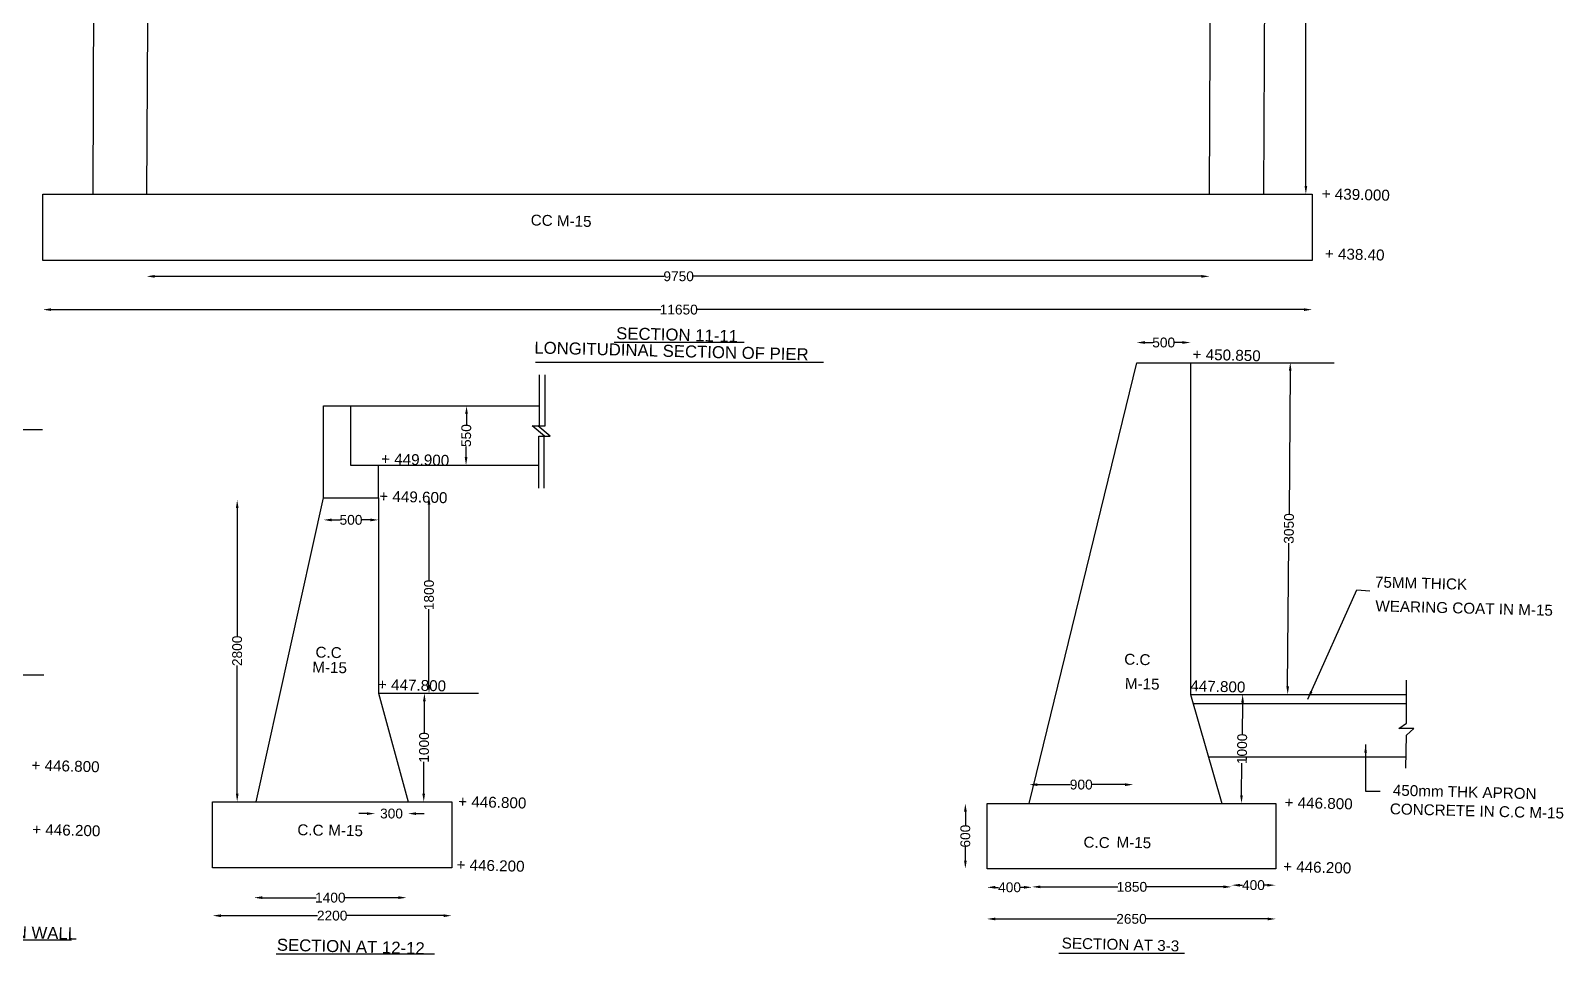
# Model space of a CAD drawing. Header units: millimetres. Extents: x 745 to 38722, y 1497 to 29572.
# Drawn here: x 10381 to 24452, y 9379 to 17858 of the extents above; entities that cross this region are included whole.
import ezdxf

# ---------------------------------------------------------------- set-up
doc = ezdxf.new("R2010")
doc.units = ezdxf.units.MM
doc.header["$MEASUREMENT"] = 0
for name, color, linetype in [('DIM', 7, 'Continuous'), ('DWG', 7, 'Continuous'), ('TXT', 7, 'Continuous')]:
    doc.layers.add(name, color=color, linetype=linetype)
doc.styles.get("Standard").update_dxf_attribs({"font": 'arial.ttf'})
doc.dimstyles.new('Civil', dxfattribs={"dimtxt": 90, "dimasz": 75, "dimexe": 0.1, "dimexo": 0.0625, "dimgap": 0.09, "dimtad": 0, "dimdec": 0, "dimzin": 12, "dimdsep": 46, "dimtxsty": 'Standard', "dimcen": 0.1, "dimse1": 1, "dimse2": 1, "dimaunit": 1, "dimadec": 5, "dimazin": 2, "dimtfac": 1, "dimtdec": 0, "dimtofl": 0, "dimtmove": 0, "dimatfit": 3, "dimfxl": 1, "dimfrac": 1, "dimtolj": 1, "dimtzin": 0, "dimarcsym": 0})

# ---------------------------------------------------------------- blocks, each defined once
blk = doc.blocks.new('*D11')
at = {"layer": 'Defpoints', "color": 0, "transparency": 16777216}
for p in [(10260, 16358), (10494, 16358), (10494, 15748)]:
    blk.add_point(p, dxfattribs=at)
at = {"layer": 'DIM', "color": 0, "lineweight": -2, "transparency": 16777216}
for p, q in [((10260, 16283), (10260, 16152)), ((10260, 15823), (10260, 15953))]:
    blk.add_line(p, q, dxfattribs=at)
at = {"layer": 'DIM', "color": 0, "transparency": 16777216}
for points in [[(10248, 16283), (10273, 16283), (10260, 16358)], [(10248, 15823), (10273, 15823), (10260, 15748)]]:
    blk.add_solid(points, dxfattribs=at)
at = {"layer": 'DIM', "color": 0, "transparency": 16777216, "insert": (10260, 16053), "char_height": 90, "attachment_point": 5, "rotation": 90}
blk.add_mtext('\\A1;600', dxfattribs=at)
blk = doc.blocks.new('*D12')
at = {"layer": 'Defpoints', "color": 0, "transparency": 16777216}
for p in [(10494, 15748), (22146, 15748), (22146, 15297)]:
    blk.add_point(p, dxfattribs=at)
at = {"layer": 'DIM', "color": 0, "lineweight": -2, "transparency": 16777216}
for p, q in [((10569, 15297), (16166, 15297)), ((22071, 15297), (16496, 15297))]:
    blk.add_line(p, q, dxfattribs=at)
at = {"layer": 'DIM', "color": 0, "transparency": 16777216}
for points in [[(10569, 15310), (10569, 15285), (10494, 15297)], [(22071, 15310), (22071, 15285), (22146, 15297)]]:
    blk.add_solid(points, dxfattribs=at)
at = {"layer": 'DIM', "color": 0, "transparency": 16777216, "insert": (16331, 15297), "char_height": 90, "attachment_point": 5}
blk.add_mtext('\\A1;11650', dxfattribs=at)
blk = doc.blocks.new('*D13')
at = {"layer": 'Defpoints', "color": 0, "transparency": 16777216}
for p in [(11445, 16358), (21204, 16358), (21204, 15603)]:
    blk.add_point(p, dxfattribs=at)
at = {"layer": 'DIM', "color": 0, "lineweight": -2, "transparency": 16777216}
for p, q in [((11520, 15603), (16196, 15603)), ((21129, 15603), (16464, 15603))]:
    blk.add_line(p, q, dxfattribs=at)
at = {"layer": 'DIM', "color": 0, "transparency": 16777216}
for points in [[(11520, 15615), (11520, 15590), (11445, 15603)], [(21129, 15615), (21129, 15590), (21204, 15603)]]:
    blk.add_solid(points, dxfattribs=at)
at = {"layer": 'DIM', "color": 0, "transparency": 16777216, "insert": (16330, 15603), "char_height": 90, "attachment_point": 5}
blk.add_mtext('\\A1;9750', dxfattribs=at)
blk = doc.blocks.new('*D15')
at = {"layer": 'Defpoints', "color": 0, "transparency": 16777216}
for p in [(22054, 24492), (22088, 24492), (22054, 16358)]:
    blk.add_point(p, dxfattribs=at)
at = {"layer": 'DIM', "color": 0, "lineweight": -2, "transparency": 16777216}
for p, q in [((22088, 24417), (22088, 20559)), ((22088, 16433), (22088, 20291))]:
    blk.add_line(p, q, dxfattribs=at)
at = {"layer": 'DIM', "color": 0, "transparency": 16777216}
for points in [[(22076, 24417), (22101, 24417), (22088, 24492)], [(22076, 16433), (22101, 16433), (22088, 16358)]]:
    blk.add_solid(points, dxfattribs=at)
at = {"layer": 'DIM', "color": 0, "transparency": 16777216, "insert": (22088, 20425), "char_height": 90, "attachment_point": 5, "rotation": 90}
blk.add_mtext('\\A1;8110', dxfattribs=at)
blk = doc.blocks.new('*D96')
at = {"layer": 'Defpoints', "color": 0, "transparency": 16777216}
for p in [(12052, 10173), (14247, 10173), (14247, 9734)]:
    blk.add_point(p, dxfattribs=at)
at = {"layer": 'DIM', "color": 0, "lineweight": -2, "transparency": 16777216}
for p, q in [((12127, 9734), (13014, 9734)), ((14172, 9734), (13284, 9734))]:
    blk.add_line(p, q, dxfattribs=at)
at = {"layer": 'DIM', "color": 0, "transparency": 16777216}
for points in [[(12127, 9746), (12127, 9721), (12052, 9734)], [(14172, 9746), (14172, 9721), (14247, 9734)]]:
    blk.add_solid(points, dxfattribs=at)
at = {"layer": 'DIM', "color": 0, "transparency": 16777216, "insert": (13149, 9734), "char_height": 90, "attachment_point": 5}
blk.add_mtext('\\A1;2200', dxfattribs=at)
blk = doc.blocks.new('*D97')
at = {"layer": 'Defpoints', "color": 0, "transparency": 16777216}
for p in [(12432, 10173), (13832, 10173), (13832, 9899)]:
    blk.add_point(p, dxfattribs=at)
at = {"layer": 'DIM', "color": 0, "lineweight": -2, "transparency": 16777216}
for p, q in [((12507, 9899), (13002, 9899)), ((13757, 9899), (13262, 9899))]:
    blk.add_line(p, q, dxfattribs=at)
at = {"layer": 'DIM', "color": 0, "transparency": 16777216}
for points in [[(12507, 9912), (12507, 9887), (12432, 9899)], [(13757, 9912), (13757, 9887), (13832, 9899)]]:
    blk.add_solid(points, dxfattribs=at)
at = {"layer": 'DIM', "color": 0, "transparency": 16777216, "insert": (13132, 9899), "char_height": 90, "attachment_point": 5}
blk.add_mtext('\\A1;1400', dxfattribs=at)
blk = doc.blocks.new('*D98')
at = {"layer": 'Defpoints', "color": 0, "transparency": 16777216}
for p in [(13543, 10664), (13845, 10671), (13845, 10664)]:
    blk.add_point(p, dxfattribs=at)
at = {"layer": 'DIM', "color": 0, "lineweight": -2, "transparency": 16777216}
for p, q in [((13468, 10671), (13393, 10671)), ((13920, 10671), (13995, 10671))]:
    blk.add_line(p, q, dxfattribs=at)
at = {"layer": 'DIM', "color": 0, "transparency": 16777216}
for points in [[(13468, 10683), (13468, 10658), (13543, 10671)], [(13920, 10683), (13920, 10658), (13845, 10671)]]:
    blk.add_solid(points, dxfattribs=at)
at = {"layer": 'DIM', "color": 0, "transparency": 16777216, "insert": (13694, 10671), "char_height": 90, "attachment_point": 5}
blk.add_mtext('\\A1;300', dxfattribs=at)
blk = doc.blocks.new('*D99')
at = {"layer": 'Defpoints', "color": 0, "transparency": 16777216}
for p in [(13965, 11776), (13996, 11776), (13959, 10780)]:
    blk.add_point(p, dxfattribs=at)
at = {"layer": 'DIM', "color": 0, "lineweight": -2, "transparency": 16777216}
for p, q in [((13995, 11701), (13993, 11408)), ((13990, 10854), (13992, 11147))]:
    blk.add_line(p, q, dxfattribs=at)
at = {"layer": 'DIM', "color": 0, "transparency": 16777216}
for points in [[(13983, 11701), (14008, 11701), (13996, 11776)], [(13977, 10854), (14002, 10854), (13990, 10779)]]:
    blk.add_solid(points, dxfattribs=at)
at = {"layer": 'DIM', "color": 0, "transparency": 16777216, "insert": (13993, 11278), "char_height": 90, "attachment_point": 5, "rotation": 89.6471}
blk.add_mtext('\\A1;1000', dxfattribs=at)
blk = doc.blocks.new('*D100')
at = {"layer": 'Defpoints', "color": 0, "transparency": 16777216}
for p in [(12216, 13550), (12277, 13550), (12216, 10780)]:
    blk.add_point(p, dxfattribs=at)
at = {"layer": 'DIM', "color": 0, "lineweight": -2, "transparency": 16777216}
for p, q in [((12277, 13475), (12277, 12300)), ((12277, 10855), (12277, 12030))]:
    blk.add_line(p, q, dxfattribs=at)
at = {"layer": 'DIM', "color": 0, "transparency": 16777216}
for points in [[(12265, 13475), (12290, 13475), (12277, 13550)], [(12265, 10855), (12290, 10855), (12277, 10780)]]:
    blk.add_solid(points, dxfattribs=at)
at = {"layer": 'DIM', "color": 0, "transparency": 16777216, "insert": (12277, 12165), "char_height": 90, "attachment_point": 5, "rotation": 90}
blk.add_mtext('\\A1;2800', dxfattribs=at)
blk = doc.blocks.new('*D101')
at = {"layer": 'Defpoints', "color": 0, "transparency": 16777216}
for p in [(13069, 13570), (13575, 13570), (13575, 13367)]:
    blk.add_point(p, dxfattribs=at)
at = {"layer": 'DIM', "color": 0, "lineweight": -2, "transparency": 16777216}
for p, q in [((13144, 13367), (13222, 13367)), ((13500, 13367), (13421, 13367))]:
    blk.add_line(p, q, dxfattribs=at)
at = {"layer": 'DIM', "color": 0, "transparency": 16777216}
for points in [[(13144, 13379), (13144, 13354), (13069, 13367)], [(13500, 13379), (13500, 13354), (13575, 13367)]]:
    blk.add_solid(points, dxfattribs=at)
at = {"layer": 'DIM', "color": 0, "transparency": 16777216, "insert": (13322, 13367), "char_height": 90, "attachment_point": 5}
blk.add_mtext('\\A1;500', dxfattribs=at)
blk = doc.blocks.new('*D102')
at = {"layer": 'Defpoints', "color": 0, "transparency": 16777216}
for p in [(13996, 13581), (14038, 13581), (13996, 11776)]:
    blk.add_point(p, dxfattribs=at)
at = {"layer": 'DIM', "color": 0, "lineweight": -2, "transparency": 16777216}
for p, q in [((14038, 13506), (14038, 12808)), ((14038, 11851), (14038, 12548))]:
    blk.add_line(p, q, dxfattribs=at)
at = {"layer": 'DIM', "color": 0, "transparency": 16777216}
for points in [[(14026, 13506), (14051, 13506), (14038, 13581)], [(14026, 11851), (14051, 11851), (14038, 11776)]]:
    blk.add_solid(points, dxfattribs=at)
at = {"layer": 'DIM', "color": 0, "transparency": 16777216, "insert": (14038, 12678), "char_height": 90, "attachment_point": 5, "rotation": 90}
blk.add_mtext('\\A1;1800', dxfattribs=at)
blk = doc.blocks.new('*D103')
at = {"layer": 'Defpoints', "color": 0, "transparency": 16777216}
for p in [(14367, 14413), (14383, 14413), (14361, 13869)]:
    blk.add_point(p, dxfattribs=at)
at = {"layer": 'DIM', "color": 0, "lineweight": -2, "transparency": 16777216}
for p, q in [((14382, 14338), (14381, 14240)), ((14378, 13944), (14379, 14041))]:
    blk.add_line(p, q, dxfattribs=at)
at = {"layer": 'DIM', "color": 0, "transparency": 16777216}
for points in [[(14370, 14338), (14395, 14338), (14383, 14413)], [(14366, 13944), (14391, 13943), (14378, 13869)]]:
    blk.add_solid(points, dxfattribs=at)
at = {"layer": 'DIM', "color": 0, "transparency": 16777216, "insert": (14380, 14141), "char_height": 90, "attachment_point": 5, "rotation": 89.4206}
blk.add_mtext('\\A1;550', dxfattribs=at)
blk = doc.blocks.new('*D104')
at = {"layer": 'Defpoints', "color": 0, "transparency": 16777216}
for p in [(19161, 10165), (21812, 10165), (21812, 9704)]:
    blk.add_point(p, dxfattribs=at)
at = {"layer": 'DIM', "color": 0, "lineweight": -2, "transparency": 16777216}
for p, q in [((19236, 9704), (20352, 9704)), ((21737, 9704), (20622, 9704))]:
    blk.add_line(p, q, dxfattribs=at)
at = {"layer": 'DIM', "color": 0, "transparency": 16777216}
for points in [[(19236, 9716), (19236, 9691), (19161, 9704)], [(21737, 9716), (21737, 9691), (21812, 9704)]]:
    blk.add_solid(points, dxfattribs=at)
at = {"layer": 'DIM', "color": 0, "transparency": 16777216, "insert": (20487, 9704), "char_height": 90, "attachment_point": 5}
blk.add_mtext('\\A1;2650', dxfattribs=at)
blk = doc.blocks.new('*D105')
at = {"layer": 'Defpoints', "color": 0, "transparency": 16777216}
for p in [(19161, 10165), (19575, 10165), (19575, 9994)]:
    blk.add_point(p, dxfattribs=at)
at = {"layer": 'DIM', "color": 0, "lineweight": -2, "transparency": 16777216}
for p, q in [((19236, 9994), (19267, 9994)), ((19500, 9994), (19469, 9994))]:
    blk.add_line(p, q, dxfattribs=at)
at = {"layer": 'DIM', "color": 0, "transparency": 16777216}
for points in [[(19236, 10007), (19236, 9982), (19161, 9994)], [(19500, 10007), (19500, 9982), (19575, 9994)]]:
    blk.add_solid(points, dxfattribs=at)
at = {"layer": 'DIM', "color": 0, "transparency": 16777216, "insert": (19368, 9994), "char_height": 90, "attachment_point": 5}
blk.add_mtext('\\A1;400', dxfattribs=at)
blk = doc.blocks.new('*D106')
at = {"layer": 'Defpoints', "color": 0, "transparency": 16777216}
for p in [(19575, 9994), (21407, 9998), (21407, 9994)]:
    blk.add_point(p, dxfattribs=at)
at = {"layer": 'DIM', "color": 0, "lineweight": -2, "transparency": 16777216}
for p, q in [((19650, 9998), (20361, 9998)), ((21332, 9998), (20621, 9998))]:
    blk.add_line(p, q, dxfattribs=at)
at = {"layer": 'DIM', "color": 0, "transparency": 16777216}
for points in [[(19650, 10011), (19650, 9986), (19575, 9998)], [(21332, 10011), (21332, 9986), (21407, 9998)]]:
    blk.add_solid(points, dxfattribs=at)
at = {"layer": 'DIM', "color": 0, "transparency": 16777216, "insert": (20491, 9998), "char_height": 90, "attachment_point": 5}
blk.add_mtext('\\A1;1850', dxfattribs=at)
blk = doc.blocks.new('*D107')
at = {"layer": 'Defpoints', "color": 0, "transparency": 16777216}
for p in [(21407, 9998), (21808, 10014), (21808, 9998)]:
    blk.add_point(p, dxfattribs=at)
at = {"layer": 'DIM', "color": 0, "lineweight": -2, "transparency": 16777216}
for p, q in [((21482, 10014), (21506, 10014)), ((21733, 10014), (21708, 10014))]:
    blk.add_line(p, q, dxfattribs=at)
at = {"layer": 'DIM', "color": 0, "transparency": 16777216}
for points in [[(21482, 10026), (21482, 10001), (21407, 10014)], [(21733, 10026), (21733, 10001), (21808, 10014)]]:
    blk.add_solid(points, dxfattribs=at)
at = {"layer": 'DIM', "color": 0, "transparency": 16777216, "insert": (21607, 10014), "char_height": 90, "attachment_point": 5}
blk.add_mtext('\\A1;400', dxfattribs=at)
blk = doc.blocks.new('*D108')
at = {"layer": 'Defpoints', "color": 0, "transparency": 16777216}
for p in [(18962, 10764), (19161, 10764), (19161, 10165)]:
    blk.add_point(p, dxfattribs=at)
at = {"layer": 'DIM', "color": 0, "lineweight": -2, "transparency": 16777216}
for p, q in [((18962, 10689), (18962, 10564)), ((18962, 10240), (18962, 10365))]:
    blk.add_line(p, q, dxfattribs=at)
at = {"layer": 'DIM', "color": 0, "transparency": 16777216}
for points in [[(18950, 10689), (18975, 10689), (18962, 10764)], [(18950, 10240), (18975, 10240), (18962, 10165)]]:
    blk.add_solid(points, dxfattribs=at)
at = {"layer": 'DIM', "color": 0, "transparency": 16777216, "insert": (18962, 10464), "char_height": 90, "attachment_point": 5, "rotation": 90}
blk.add_mtext('\\A1;600', dxfattribs=at)
blk = doc.blocks.new('*D109')
at = {"layer": 'Defpoints', "color": 0, "transparency": 16777216}
for p in [(20504, 10937), (19549, 10764), (20504, 10764)]:
    blk.add_point(p, dxfattribs=at)
at = {"layer": 'DIM', "color": 0, "lineweight": -2, "transparency": 16777216}
for p, q in [((19624, 10937), (19927, 10937)), ((20429, 10937), (20126, 10937))]:
    blk.add_line(p, q, dxfattribs=at)
at = {"layer": 'DIM', "color": 0, "transparency": 16777216}
for points in [[(19624, 10949), (19624, 10924), (19549, 10937)], [(20429, 10949), (20429, 10924), (20504, 10937)]]:
    blk.add_solid(points, dxfattribs=at)
at = {"layer": 'DIM', "color": 0, "transparency": 16777216, "insert": (20026, 10937), "char_height": 90, "attachment_point": 5}
blk.add_mtext('\\A1;900', dxfattribs=at)
blk = doc.blocks.new('*D110')
at = {"layer": 'Defpoints', "color": 0, "transparency": 16777216}
for p in [(21508, 11765), (21592, 11764), (21581, 10764)]:
    blk.add_point(p, dxfattribs=at)
at = {"layer": 'DIM', "color": 0, "lineweight": -2, "transparency": 16777216}
for p, q in [((21507, 11690), (21504, 11395)), ((21498, 10840), (21501, 11135))]:
    blk.add_line(p, q, dxfattribs=at)
at = {"layer": 'DIM', "color": 0, "transparency": 16777216}
for points in [[(21495, 11690), (21520, 11689), (21508, 11765)], [(21485, 10840), (21510, 10840), (21497, 10765)]]:
    blk.add_solid(points, dxfattribs=at)
at = {"layer": 'DIM', "color": 0, "transparency": 16777216, "insert": (21503, 11265), "char_height": 90, "attachment_point": 5, "rotation": 89.3512}
blk.add_mtext('\\A1;1000', dxfattribs=at)
blk = doc.blocks.new('*D111')
at = {"layer": 'Defpoints', "color": 0, "transparency": 16777216}
for p in [(21945, 14811), (22055, 14810), (22032, 11764)]:
    blk.add_point(p, dxfattribs=at)
at = {"layer": 'DIM', "color": 0, "lineweight": -2, "transparency": 16777216}
for p, q in [((21944, 14736), (21934, 13422)), ((21921, 11839), (21932, 13153))]:
    blk.add_line(p, q, dxfattribs=at)
at = {"layer": 'DIM', "color": 0, "transparency": 16777216}
for points in [[(21932, 14736), (21957, 14736), (21945, 14811)], [(21909, 11840), (21934, 11839), (21921, 11764)]]:
    blk.add_solid(points, dxfattribs=at)
at = {"layer": 'DIM', "color": 0, "transparency": 16777216, "insert": (21933, 13288), "char_height": 90, "attachment_point": 5, "rotation": 89.5498}
blk.add_mtext('\\A1;3050', dxfattribs=at)
blk = doc.blocks.new('*D112')
at = {"layer": 'Defpoints', "color": 0, "transparency": 16777216}
for p in [(21030, 14995), (20535, 14810), (21030, 14810)]:
    blk.add_point(p, dxfattribs=at)
at = {"layer": 'DIM', "color": 0, "lineweight": -2, "transparency": 16777216}
for p, q in [((20610, 14995), (20683, 14995)), ((20955, 14995), (20882, 14995))]:
    blk.add_line(p, q, dxfattribs=at)
at = {"layer": 'DIM', "color": 0, "transparency": 16777216}
for points in [[(20610, 15008), (20610, 14983), (20535, 14995)], [(20955, 15008), (20955, 14983), (21030, 14995)]]:
    blk.add_solid(points, dxfattribs=at)
at = {"layer": 'DIM', "color": 0, "transparency": 16777216, "insert": (20783, 14995), "char_height": 90, "attachment_point": 5}
blk.add_mtext('\\A1;500', dxfattribs=at)

msp = doc.modelspace()

# ---------------------------------------------------------------- linework, layer by layer
at = {"layer": 'DWG'}
for points in [[(10954.2, 16357.7), (10982.4, 24483.5), (11083.8, 24572.6), (11155.9, 24614.1), (11243.8, 24655.6), (11335.5, 24686.1), (11411.2, 24705.6), (11493, 24711.7), (21244.1, 24702.3), (21373.3, 24681.4), (21481.6, 24640.9), (21584.9, 24590.5), (21676, 24530.3), (21740, 24475), (21697.9, 16357.7)], [(11493, 24711.7), (11445.2, 16357.7)], [(21203.6, 16357.7), (21241.1, 24702.3)], [(19548.6, 10764.1), (20535.1, 14810.1), (21030, 14810.1), (22348.2, 14810.1)], [(21030, 14810.1), (21030, 11763.6), (21315.3, 10764.1)], [(15045, 13658.9), (15045, 14137.2), (15099.2, 14137.2), (14984.7, 14230.4), (15054, 14230.4), (15054, 14699.7)], [(15096.2, 13658.9), (15096.2, 14137.2), (15150.4, 14137.2), (15035.9, 14230.4), (15105.2, 14230.4), (15105.2, 14699.7)], [(13068.6, 13569.6), (13068.6, 14413.2), (15054, 14413.2)], [(13318.2, 14413.2), (13318.2, 13868.8), (15045, 13868.8)], [(8534.8, 11091.4), (9153, 14195.9), (10489.7, 14195.9)], [(13574.9, 13569.6), (13574.9, 13868.8)], [(12451.7, 10779.5), (13068.6, 13569.6), (13574.9, 13569.6), (13574.9, 11775.9), (13846.7, 10779.5)], [(9651.3, 11943.7), (10502.7, 11943.7)], [(23006.9, 11089.2), (23011.6, 11389.8), (23079.8, 11450.9), (22941, 11450.9), (23011.6, 11500.2), (23011.6, 11897.1)], [(13574.9, 11775.9), (14492.7, 11775.9)], [(21030, 11763.6), (23011.6, 11763.6)], [(21053.1, 11682.5), (23011.6, 11682.5)], [(21193.3, 11191.6), (23008.5, 11191.6)]]:
    msp.add_lwpolyline(points, dxfattribs=at)
for points in [[(10493.6, 16357.7), (22146.3, 16357.7), (22146.3, 15747.6), (10493.6, 15747.6)], [(12051.8, 10779.5), (14246.9, 10779.5), (14246.9, 10173), (12051.8, 10173)], [(19161.1, 10764.1), (21812.1, 10764.1), (21812.1, 10164.9), (19161.1, 10164.9)]]:
    msp.add_lwpolyline(points, close=True, dxfattribs=at)
at = {"layer": 'TXT'}
for p, q in [((15738.1, 14999.3), (16930.5, 14999.3)), ((15016.1, 14813.5), (17659.8, 14813.5)), ((8585.9, 9512.5), (10754.9, 9512.5)), ((12635.7, 9382.8), (14089.2, 9382.8)), ((19820.6, 9389.8), (20973.5, 9389.8))]:
    msp.add_line(p, q, dxfattribs=at)

# ---------------------------------------------------------------- texts
for s, height, p in [('+ 439.000', 100, (22232.5, 16312.4)), ('CC M-15', 100, (14970.7, 16070.3)), ('+ 438.40', 100, (22261.6, 15762.1)), ('SECTION 11-11', 110, (15755.1, 15026.3)), ('LONGITUDINAL SECTION OF PIER', 110, (15004.2, 14895)), ('+ 450.850', 100, (21047.2, 14838.8)), ('+ 449.900', 100, (13597.3, 13878.5)), ('+ 449.600', 100, (13580.9, 13536.2)), ('75MM THICK', 100, (22721.7, 12747.1)), ('WEARING COAT IN M-15', 100, (22725.5, 12528.1)), ('C.C', 100, (12994.9, 12103.9)), ('C.C', 100, (20419.7, 12039)), ('M-15', 100, (12965.4, 11967.2)), ('+ 447.800', 100, (13568.6, 11808.4)), ('M-15', 100, (20425.7, 11816.6)), (' 447.800', 100, (20988, 11795.6)), ('+ 446.800', 100, (10387.5, 11066)), ('450mm THK APRON', 100, (22885.7, 10836.5)), ('+ 446.800', 100, (14305.6, 10733.3)), ('+ 446.800', 100, (21891.6, 10724.8)), ('CONCRETE IN C.C M-15', 100, (22858.5, 10665.3)), ('+ 446.200', 100, (10394.6, 10477.5)), ('C.C', 100, (12828.6, 10473.4)), ('M-15', 100, (13112.2, 10470.6)), ('C.C', 100, (20045.6, 10359.7)), ('M-15', 100, (20349, 10360.1)), ('+ 446.200', 100, (14289, 10152.6)), ('+ 446.200', 100, (21878.3, 10136.5)), ('D/S WING CUM RETURN WALL', 110, (8552.8, 9571.2)), ('SECTION AT 12-12', 110, (12640.3, 9413.1)), ('SECTION AT 3-3', 100, (19845.7, 9433.4))]:
    msp.add_text(s, height=height, rotation=358.54528, dxfattribs=at).set_placement(p)

# ---------------------------------------------------------------- dimensions: what is measured, and where the dimension line sits
at = {"layer": 'DIM'}
for p1, p2, distance, text, picture, middle in [((22054.4, 16357.7), (22054.4, 24492.4), -34, '8110', '*D15', (22088.4, 20425)), ((10493.6, 15747.6), (10493.6, 16357.7), 233.3, '600', '*D11', (10260.3, 16052.7)), ((20535.1, 14810.1), (21030, 14810.1), 184.9, '500', '*D112', (20782.5, 14995)), ((22031.5, 11763.6), (22055.5, 14810.1), 110.7, '3050', '*D111', (21932.8, 13287.7)), ((14361.1, 13868.8), (14366.6, 14413.2), -16.5, '550', '*D103', (14380.4, 14140.8)), ((12216.1, 10779.5), (12216.1, 13550.4), -61.2, '2800', '*D100', (12277.2, 12165)), ((13068.6, 13569.6), (13574.9, 13569.6), -203.1, '500', '*D101', (13321.7, 13366.5)), ((13995.6, 11775.7), (13995.6, 13581.1), -42.8, '1800', '*D102', (14038.4, 12678.4)), ((13958.8, 10779.5), (13965, 11775.9), -30.7, '1000', '*D99', (13992.6, 11277.5)), ((19548.6, 10764.1), (20504.4, 10764.1), 172.7, '900', '*D109', (20026.5, 10936.7)), ((13542.8, 10664.4), (13844.8, 10664.4), 6.5, '300', '*D98', (13693.8, 10670.9)), ((19161.1, 10164.9), (19161.1, 10764.1), 199, '600', '*D108', (18962.1, 10464.5)), ((12051.8, 10173), (14246.9, 10173), -439.3, '2200', '*D96', (13149.4, 9733.7)), ((12432.4, 10173), (13831.8, 10173), -273.9, '1400', '*D97', (13132.1, 9899.1)), ((19161.1, 10164.9), (21812.1, 10164.9), -461.2, '2650', '*D104', (20486.6, 9703.8)), ((19161.1, 10164.9), (19575.3, 10164.9), -170.7, '400', '*D105', (19368.2, 9994.3)), ((19575.3, 9994.3), (21406.8, 9994.3), 3.9, '1850', '*D106', (20491, 9998.2)), ((21406.8, 9998.2), (21807.7, 9998.2), 15.7, '400', '*D107', (21607.2, 10013.9))]:
    dim = msp.add_aligned_dim(p1=p1, p2=p2, distance=distance, text=text, dimstyle='Civil', dxfattribs=at)
    dim.commit()
    dim.dimension.update_dxf_attribs({"geometry": picture, "text_midpoint": middle})
for base, p1, p2, text, picture, middle in [((21203.6, 15602.5), (11445.2, 16357.7), (21203.6, 16357.7), '9750', '*D13', (16329.9, 15602.5)), ((22146.3, 15297.1), (10493.6, 15747.6), (22146.3, 15747.6), '11650', '*D12', (16331.1, 15297.1))]:
    dim = msp.add_linear_dim(base=base, p1=p1, p2=p2, angle=0, text=text, dimstyle='Civil', dxfattribs=at)
    dim.commit()
    dim.dimension.update_dxf_attribs({"geometry": picture, "text_midpoint": middle, "dimtype": 161})
dim = msp.add_aligned_dim(p1=(21580.9, 10764.1), p2=(21592.2, 11763.6), distance=84, dimstyle='Civil', dxfattribs=at)
dim.commit()
dim.dimension.update_dxf_attribs({"geometry": '*D110', "text_midpoint": (21502.6, 11264.8)})

# ---------------------------------------------------------------- leaders
at = {"layer": 'TXT'}
for points in [[(22107.2, 11722.7), (22557.1, 12726.4), (22675.3, 12716.6)], [(22637, 11304.5), (22634.4, 10877.8), (22770.6, 10877.8)]]:
    msp.add_leader(points, dimstyle='Civil', override={"dimgap": 0.09, "dimtad": 0}, dxfattribs=at)

doc.saveas('drawing.dxf')
